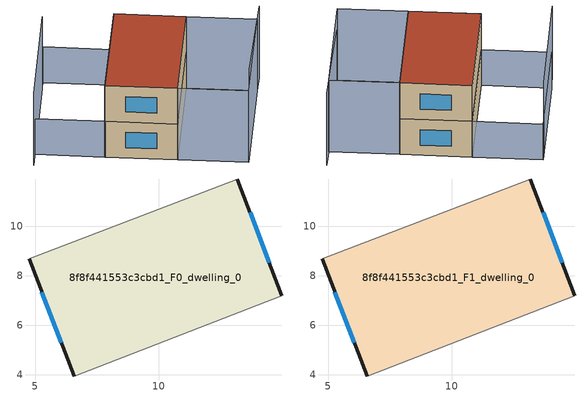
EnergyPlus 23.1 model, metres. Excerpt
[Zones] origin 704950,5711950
8f8f441553c3cbd1_F0_dwelling_0
 floor ground (EU_floor_Construction): 13.18,11.92 14.98,7.19 6.59,3.96 4.76,8.69 z0
 wall outside (EU_wall_Construction): 4.76,8.69 6.59,3.96 / 14.98,7.19 13.18,11.92 z0:3
 wall adiabatic (EU_wall_Construction): 6.59,3.96 14.98,7.19 / 13.18,11.92 4.76,8.69 z0:3
 window (EU_Window_Construction): 5.28,7.34 6.07,5.3 / 14.46,8.54 13.69,10.57 z0.85:2.15
8f8f441553c3cbd1_F1_dwelling_0
 floor to 8f8f441553c3cbd1_F0_dwelling_0 (EU_floor_Construction): 13.18,11.92 14.98,7.19 6.59,3.96 4.76,8.69 z3
 wall outside (EU_wall_Construction): 4.76,8.69 6.59,3.96 / 14.98,7.19 13.18,11.92 z3:6
 wall adiabatic (EU_wall_Construction): 6.59,3.96 14.98,7.19 / 13.18,11.92 4.76,8.69 z3:6
 window (EU_Window_Construction): 5.28,7.34 6.07,5.3 / 14.46,8.54 13.69,10.57 z3.85:5.15
 roof outside (EU_roof_Construction): 14.98,7.19 13.18,11.92 4.76,8.69 6.59,3.96 z6
shading: 10.85,0.45 18.33,3.13 / 10.7,16.28 1.77,12.78 / 16.77,2.57 8.37,-0.67 / 8.37,-0.67 6.59,3.95 / 6.59,3.95 14.99,7.19 / 14.99,7.19 16.77,2.57 z0:6; 4.77,8.67 2.98,13.31 / 2.98,13.31 11.4,16.55 / 11.4,16.55 13.18,11.92 / 13.18,11.92 4.77,8.67 z0:3
[Building]
EU S2 Campaign: North Axis=0; Terrain=City; Solar Distribution=FullExterior
[Site:Location]
London: Latitude=51.5; Longitude=-0.5; Time Zone=0; Elevation=25
[SizingPeriod:WeatherFileDays]
AnnualSizingPeriod: Begin Month=1; Begin Day of Month=1; End Month=12; End Day of Month=31; Day of Week for Start Day=Monday; Use Weather File Daylight Saving Period=No; Use Weather File Rain and Snow Indicators=No
[MATERIAL]
EU_InternalMass_Material: Roughness=MediumRough; Thickness=0.1; Conductivity=1; Density=1800; Specific Heat=900; Thermal Absorptance=0.9; Solar Absorptance=0.7; Visible Absorptance=0.7
[MATERIAL:NOMASS] Roughness=MediumRough; Thermal Absorptance=0.9; Solar Absorptance=0.7; Visible Absorptance=0.7
Name | Thermal Resistance
EU_wall_NoMass | 0.71061
EU_roof_NoMass | 2.41608
EU_floor_NoMass | 1.75078
[WINDOWMATERIAL:SIMPLEGLAZINGSYSTEM]
EU_Window_SimpleGlazing: UFactor=2.64892; Solar Heat Gain Coefficient=0.76; Visible Transmittance=0.76
[CONSTRUCTION]
EU_wall_Construction: EU_wall_NoMass
EU_roof_Construction: EU_roof_NoMass
EU_floor_Construction: EU_floor_NoMass
EU_Window_Construction: EU_Window_SimpleGlazing
EU_InternalMass_Construction: EU_InternalMass_Material
[ZONE] Type=1; Multiplier=1; Ceiling Height=autocalculate; Floor Area=autocalculate; Part of Total Floor Area=Yes
Name | Volume
8f8f441553c3cbd1_F0_dwelling_0 | 136.879
8f8f441553c3cbd1_F1_dwelling_0 | 136.878
[INTERNALMASS] Construction=EU_InternalMass_Construction; Surface Area=45.6259
Name | Zone or ZoneList
8f8f441553c3cbd1_F0_dwelling_0_EU_InternalMass | 8f8f441553c3cbd1_F0_dwelling_0
8f8f441553c3cbd1_F1_dwelling_0_EU_InternalMass | 8f8f441553c3cbd1_F1_dwelling_0
[OTHEREQUIPMENT] Fuel Type=Electricity; Design Level Calculation Method=Watts/Area; Power per Zone Floor Area=1; Fraction Latent=0; Fraction Radiant=0; Fraction Lost=0; Carbon Dioxide Generation Rate=0; EndUse Subcategory=EU_Step8_InternalGains
Name | Zone or ZoneList or Space or SpaceList | Schedule
EU_Step8_InternalGain_8f8f441553c3cbd1_F0_dwelling_0_f000 | 8f8f441553c3cbd1_F0_dwelling_0 | EU_Step8_GainSchedule_8f8f441553c3cbd1_F0_dwelling_0_f000
EU_Step8_InternalGain_8f8f441553c3cbd1_F1_dwelling_0_f000 | 8f8f441553c3cbd1_F1_dwelling_0 | EU_Step8_GainSchedule_8f8f441553c3cbd1_F1_dwelling_0_f000
[ZONEVENTILATION:DESIGNFLOWRATE] Schedule=EU_AlwaysOn; Design Flow Rate Calculation Method=AirChanges/Hour; Air Changes per Hour=0.496673; Ventilation Type=Natural; Fan Pressure Rise=0; Fan Total Efficiency=1; Constant Term Coefficient=1; Temperature Term Coefficient=0; Velocity Term Coefficient=0; Velocity Squared Term Coefficient=0; Minimum Indoor Temperature=-100; Maximum Indoor Temperature=100; Delta Temperature=-100; Minimum Outdoor Temperature=-100; Maximum Outdoor Temperature=100; Maximum Wind Speed=40
Name | Zone or ZoneList or Space or SpaceList
EU_ConstantAir_8f8f441553c3cbd1_F0_dwelling_0 | 8f8f441553c3cbd1_F0_dwelling_0
EU_ConstantAir_8f8f441553c3cbd1_F1_dwelling_0 | 8f8f441553c3cbd1_F1_dwelling_0
[HVACTEMPLATE:THERMOSTAT] Constant Heating Setpoint=20; Constant Cooling Setpoint=50
EU_HeatOnly_8f8f441553c3cbd1_F0_dwelling_0; EU_HeatOnly_8f8f441553c3cbd1_F1_dwelling_0
[HVACTEMPLATE:ZONE:IDEALLOADSAIRSYSTEM] System Availability Schedule=EU_AlwaysOn; Maximum Heating Supply Air Temperature=50; Minimum Cooling Supply Air Temperature=13; Maximum Heating Supply Air Humidity Ratio=0.0156; Minimum Cooling Supply Air Humidity Ratio=0.0077; Heating Limit=NoLimit; Cooling Limit=NoLimit; Heating Availability Schedule=EU_AlwaysOn; Cooling Availability Schedule=EU_CoolingOff; Dehumidification Control Type=ConstantSensibleHeatRatio; Cooling Sensible Heat Ratio=0.7; Dehumidification Setpoint=60; Humidification Control Type=None; Humidification Setpoint=30; Outdoor Air Method=None; Outdoor Air Flow Rate per Person=0.00944; Outdoor Air Flow Rate per Zone Floor Area=0; Outdoor Air Flow Rate per Zone=0; Demand Controlled Ventilation Type=None; Outdoor Air Economizer Type=NoEconomizer; Heat Recovery Type=None; Sensible Heat Recovery Effectiveness=0.7; Latent Heat Recovery Effectiveness=0.65
Name | Template Thermostat
8f8f441553c3cbd1_F0_dwelling_0 | EU_HeatOnly_8f8f441553c3cbd1_F0_dwelling_0
8f8f441553c3cbd1_F1_dwelling_0 | EU_HeatOnly_8f8f441553c3cbd1_F1_dwelling_0
[SIZING:ZONE] Zone Cooling Design Supply Air Temperature Input Method=SupplyAirTemperature; Zone Cooling Design Supply Air Temperature=13; Zone Heating Design Supply Air Temperature Input Method=SupplyAirTemperature; Zone Heating Design Supply Air Temperature=50; Zone Cooling Design Supply Air Humidity Ratio=0.008; Zone Heating Design Supply Air Humidity Ratio=0.008; Cooling Design Air Flow Method=DesignDay; Cooling Design Air Flow Rate=0; Cooling Minimum Air Flow per Zone Floor Area=0.000762; Cooling Minimum Air Flow=0; Cooling Minimum Air Flow Fraction=0.2; Heating Design Air Flow Method=DesignDay; Heating Design Air Flow Rate=0; Heating Maximum Air Flow per Zone Floor Area=0.002032; Heating Maximum Air Flow=0.141576; Heating Maximum Air Flow Fraction=0.3; Account for Dedicated Outdoor Air System=No; Dedicated Outdoor Air System Control Strategy=NeutralSupplyAir; Dedicated Outdoor Air Low Setpoint Temperature for Design=autosize; Dedicated Outdoor Air High Setpoint Temperature for Design=autosize; Zone Load Sizing Method=Sensible Load Only No Latent Load; Zone Latent Cooling Design Supply Air Humidity Ratio Input Method=HumidityRatioDifference; Zone Cooling Design Supply Air Humidity Ratio Difference=0.005; Zone Latent Heating Design Supply Air Humidity Ratio Input Method=HumidityRatioDifference; Zone Humidification Design Supply Air Humidity Ratio Difference=0.005
8f8f441553c3cbd1_F0_dwelling_0; 8f8f441553c3cbd1_F1_dwelling_0
[SCHEDULE:CONSTANT]
Name | Hourly Value
EU_AlwaysOn | 1
EU_CoolingOff | 0
[SCHEDULE:FILE] Column Number=1; Rows to Skip at Top=0; Number of Hours of Data=8760; Column Separator=Comma; Interpolate to Timestep=No; Minutes per Item=60; Adjust Schedule for Daylight Savings=Yes
Name | File
EU_Step8_GainSchedule_8f8f441553c3cbd1_F0_dwelling_0_f000 | ../../schedules/8f8f441553c3cbd1/8f8f441553c3cbd1_F0_dwelling_0_f000_gain.csv
EU_Step8_GainSchedule_8f8f441553c3cbd1_F1_dwelling_0_f000 | ../../schedules/8f8f441553c3cbd1/8f8f441553c3cbd1_F1_dwelling_0_f000_gain.csv
